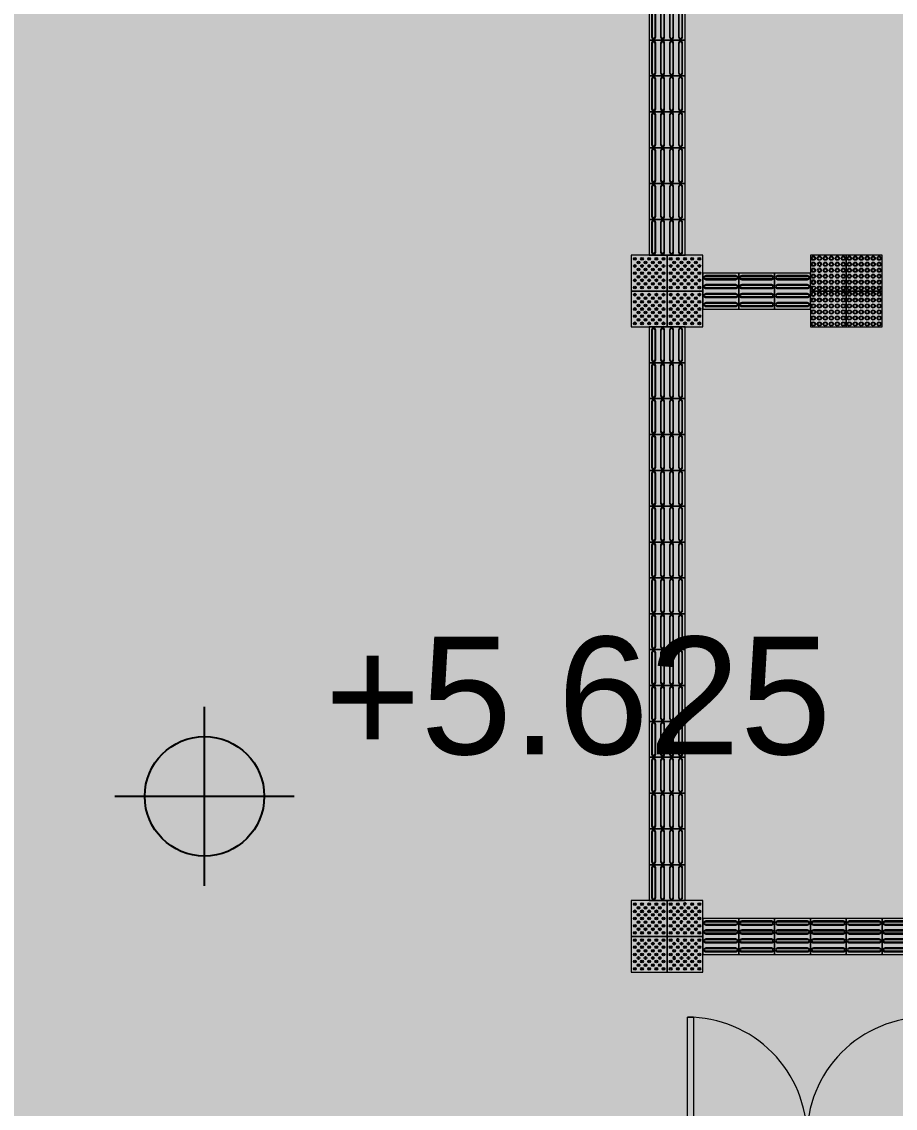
# Model space of a CAD drawing. Header units: millimetres. Extents: x -57519 to 497916, y -349472 to 446842.
# Drawn here: x 384327 to 391640, y 31845 to 40936 of the extents above; entities that cross this region are included whole.
import ezdxf

# ---------------------------------------------------------------- set-up
doc = ezdxf.new("R2010")
doc.units = ezdxf.units.MM
for name, color, linetype, lineweight in [('A-ANNO-NOTE', 131, 'Continuous', 25), ('A-DETL-GENF', 92, 'Continuous', 5), ('A-DOOR', 31, 'Continuous', 5), ('A-DOOR-FRAM', 31, 'Continuous', 5), ('A-GENM', 13, 'Continuous', 5)]:
    doc.layers.add(name, color=color, linetype=linetype, lineweight=lineweight)
doc.styles.add('Arial_2', font='arial.ttf', dxfattribs={"height": 983.532934})

# ---------------------------------------------------------------- blocks, each defined once
blk = doc.blocks.new('DLN-Double Door__X03_ - _M17_2000 x 2450 _WH_-16954926-G_F SINGLE OCCUPANCY DIAGRAM')
at = {"layer": 'A-DOOR', "color": 191}
for p, q in [((-950, -150), (-1000, -150)), ((-1000, -150), (-1000, -1150)), ((-950, -1150), (-950, -150)), ((950, -150), (1000, -150)), ((950, -1150), (950, -150)), ((1000, -150), (1000, -1150)), ((-1000, -1150), (-950, -1150)), ((1000, -1150), (950, -1150))]:
    blk.add_line(p, q, dxfattribs=at)
for centre, start, end in [((-1000, -150), 270, 0.5), ((1000, -150), 179.5, 270)]:
    blk.add_arc(centre, 1000, start, end, dxfattribs=at)
at = {"layer": 'A-DOOR-FRAM', "color": 191}
for p, q in [((-1010, 180), (-1040, 180)), ((-1040, 180), (-1040, 150)), ((-1025, 150), (-1025, -150)), ((-1010, 150), (-1010, 180)), ((-975, -100), (-975, 150)), ((975, 150), (975, -100)), ((1040, 180), (1010, 180)), ((1010, 180), (1010, 150)), ((1025, -150), (1025, 150)), ((1040, 150), (1040, 180)), ((-1025, -150), (-1040, -150)), ((-1040, -150), (-1040, -180)), ((-1040, -180), (-1010, -180)), ((-1010, -150), (-1025, -150)), ((-1025, -150), (-1000, -150)), ((-1010, -180), (-1010, -150)), ((-1000, -150), (-1000, -100)), ((-1000, -100), (-975, -100)), ((975, -100), (1000, -100)), ((1000, -100), (1000, -150)), ((1000, -150), (1025, -150)), ((1025, -150), (1010, -150)), ((1010, -150), (1010, -180)), ((1010, -180), (1040, -180)), ((1040, -150), (1025, -150)), ((1040, -180), (1040, -150))]:
    blk.add_line(p, q, dxfattribs=at)
at = {"layer": 'A-DOOR-FRAM', "color": 201}
for p, q in [((-1040, 150), (-1025, 150)), ((-1025, 150), (-1010, 150)), ((-975, 150), (-1025, 150)), ((1025, 150), (975, 150)), ((1010, 150), (1025, 150)), ((1025, 150), (1040, 150))]:
    blk.add_line(p, q, dxfattribs=at)
blk = doc.blocks.new('DLN_Tactile - Positional Tiles-V802-G_F SINGLE OCCUPANCY DIAGRAM')
at = {"layer": 'A-GENM'}
for p, q in [((150, 150), (-150, 150)), ((-150, 150), (-150, -150)), ((150, -150), (150, 150)), ((-150, -150), (150, -150))]:
    blk.add_line(p, q, dxfattribs=at)
for centre, radius in [((-120, 120), 11.5), ((-120, 120), 6), ((-90, 90), 11.5), ((-90, 90), 6), ((-60, 120), 11.5), ((-60, 120), 6), ((-30, 90), 11.5), ((-30, 90), 6), ((0, 120), 11.5), ((0, 120), 6), ((30, 90), 11.5), ((30, 90), 6), ((60, 120), 11.5), ((60, 120), 6), ((90, 90), 11.5), ((90, 90), 6), ((120, 120), 11.5), ((120, 120), 6), ((-120, 60), 11.5), ((-120, 0), 11.5), ((-120, 60), 6), ((-120, 0), 6), ((-90, 30), 11.5), ((-90, 30), 6), ((-60, 60), 11.5), ((-60, 0), 11.5), ((-60, 60), 6), ((-60, 0), 6), ((-30, 30), 11.5), ((-30, 30), 6), ((0, 60), 11.5), ((0, 0), 11.5), ((0, 60), 6), ((0, 0), 6), ((30, 30), 11.5), ((30, 30), 6), ((60, 60), 11.5), ((60, 0), 11.5), ((60, 60), 6), ((60, 0), 6), ((90, 30), 11.5), ((90, 30), 6), ((120, 60), 11.5), ((120, 0), 11.5), ((120, 60), 6), ((120, 0), 6), ((-120, -60), 11.5), ((-120, -60), 6), ((-90, -30), 11.5), ((-90, -90), 11.5), ((-90, -30), 6), ((-90, -90), 6), ((-60, -60), 11.5), ((-60, -60), 6), ((-30, -30), 11.5), ((-30, -90), 11.5), ((-30, -30), 6), ((-30, -90), 6), ((0, -60), 11.5), ((0, -60), 6), ((30, -30), 11.5), ((30, -90), 11.5), ((30, -30), 6), ((30, -90), 6), ((60, -60), 11.5), ((60, -60), 6), ((90, -30), 11.5), ((90, -90), 11.5), ((90, -30), 6), ((90, -90), 6), ((120, -60), 11.5), ((120, -60), 6), ((-120, -120), 11.5), ((-120, -120), 6), ((-60, -120), 11.5), ((-60, -120), 6), ((0, -120), 11.5), ((0, -120), 6), ((60, -120), 11.5), ((60, -120), 6), ((120, -120), 11.5), ((120, -120), 6)]:
    blk.add_circle(centre, radius, dxfattribs=at)
blk = doc.blocks.new('DLN_Tactile - Hazard warning Tiles-3867762-G_F SINGLE OCCUPANCY DIAGRAM')
at = {"layer": 'A-GENM'}
for p, q in [((150, 150), (-150, 150)), ((-150, 150), (-150, -150)), ((150, -150), (150, 150)), ((-150, -150), (150, -150))]:
    blk.add_line(p, q, dxfattribs=at)
for centre, radius in [((-125, 125), 17.5), ((-125, 75), 17.5), ((-125, 125), 12.5), ((-75, 125), 17.5), ((-75, 75), 17.5), ((-75, 125), 12.5), ((-25, 125), 17.5), ((-25, 75), 17.5), ((-25, 125), 12.5), ((25, 125), 17.5), ((25, 75), 17.5), ((25, 125), 12.5), ((75, 125), 17.5), ((75, 75), 17.5), ((75, 125), 12.5), ((125, 125), 17.5), ((125, 75), 17.5), ((125, 125), 12.5), ((-125, 25), 17.5), ((-125, 75), 12.5), ((-125, 25), 12.5), ((-75, 25), 17.5), ((-75, 75), 12.5), ((-75, 25), 12.5), ((-25, 25), 17.5), ((-25, 75), 12.5), ((-25, 25), 12.5), ((25, 25), 17.5), ((25, 75), 12.5), ((25, 25), 12.5), ((75, 25), 17.5), ((75, 75), 12.5), ((75, 25), 12.5), ((125, 25), 17.5), ((125, 75), 12.5), ((125, 25), 12.5), ((-125, -25), 17.5), ((-125, -75), 17.5), ((-125, -25), 12.5), ((-125, -75), 12.5), ((-75, -25), 17.5), ((-75, -75), 17.5), ((-75, -25), 12.5), ((-75, -75), 12.5), ((-25, -25), 17.5), ((-25, -75), 17.5), ((-25, -25), 12.5), ((-25, -75), 12.5), ((25, -25), 17.5), ((25, -75), 17.5), ((25, -25), 12.5), ((25, -75), 12.5), ((75, -25), 17.5), ((75, -75), 17.5), ((75, -25), 12.5), ((75, -75), 12.5), ((125, -25), 17.5), ((125, -75), 17.5), ((125, -25), 12.5), ((125, -75), 12.5), ((-125, -125), 17.5), ((-125, -125), 12.5), ((-75, -125), 17.5), ((-75, -125), 12.5), ((-25, -125), 17.5), ((-25, -125), 12.5), ((25, -125), 17.5), ((25, -125), 12.5), ((75, -125), 17.5), ((75, -125), 12.5), ((125, -125), 17.5), ((125, -125), 12.5)]:
    blk.add_circle(centre, radius, dxfattribs=at)
blk = doc.blocks.new('DLN_Tactile - Hazard warning Tiles-V804-G_F SINGLE OCCUPANCY DIAGRAM')
at = {"layer": 'A-GENM'}
for p, q in [((150, 150), (-150, 150)), ((-150, 150), (-150, -150)), ((150, -150), (150, 150)), ((-150, -150), (150, -150))]:
    blk.add_line(p, q, dxfattribs=at)
for centre, radius in [((-125, 125), 17.5), ((-125, 75), 17.5), ((-125, 125), 12.5), ((-75, 125), 17.5), ((-25, 125), 17.5), ((-25, 75), 17.5), ((-25, 125), 12.5), ((25, 125), 17.5), ((25, 75), 17.5), ((25, 125), 12.5), ((75, 125), 17.5), ((75, 75), 17.5), ((75, 125), 12.5), ((125, 125), 17.5), ((125, 75), 17.5), ((125, 125), 12.5), ((-125, 25), 17.5), ((-125, 75), 12.5), ((-125, 25), 12.5), ((-75, 25), 12.5), ((-25, 25), 17.5), ((-25, 75), 12.5), ((-25, 25), 12.5), ((25, 25), 17.5), ((25, 75), 12.5), ((25, 25), 12.5), ((75, 25), 17.5), ((75, 75), 12.5), ((75, 25), 12.5), ((125, 25), 17.5), ((125, 75), 12.5), ((125, 25), 12.5), ((-125, -25), 17.5), ((-125, -25), 12.5), ((-125, -75), 12.5), ((-75, -25), 17.5), ((-75, -75), 17.5), ((-75, -25), 12.5), ((-75, -75), 12.5), ((-25, -25), 17.5), ((-25, -75), 17.5), ((-25, -25), 12.5), ((-25, -75), 12.5), ((25, -25), 17.5), ((25, -75), 17.5), ((25, -25), 12.5), ((25, -75), 12.5), ((75, -25), 17.5), ((75, -75), 17.5), ((75, -25), 12.5), ((75, -75), 12.5), ((125, -25), 17.5), ((125, -75), 17.5), ((125, -25), 12.5), ((125, -75), 12.5), ((-125, -125), 17.5), ((-75, -125), 17.5), ((-75, -125), 12.5), ((-25, -125), 17.5), ((-25, -125), 12.5), ((25, -125), 17.5), ((25, -125), 12.5), ((75, -125), 17.5), ((75, -125), 12.5), ((125, -125), 17.5), ((125, -125), 12.5)]:
    blk.add_circle(centre, radius, dxfattribs=at)
for centre, radius, start, end in [((-75, 75), 17.5, 360, 240), ((-75, 125), 12.5, 18.57096, 336.27638), ((-75, 25), 17.5, 121.71719, 360), ((-75, 75), 12.5, 360, 240), ((-75, 25), 17.5, 360, 119.62703), ((-75, 75), 17.5, 262.10395, 360), ((-75, 75), 12.5, 259.38487, 360), ((-125, -75), 17.5, 1.86512, 357.61739), ((-125, -125), 12.5, 34.27731, 360)]:
    blk.add_arc(centre, radius, start, end, dxfattribs=at)
blk = doc.blocks.new('DLN_Tactile - Hazard warning Tiles-V805-G_F SINGLE OCCUPANCY DIAGRAM')
at = {"layer": 'A-GENM'}
for p, q in [((150, 150), (-150, 150)), ((-150, 150), (-150, -150)), ((150, -150), (150, 150)), ((-150, -150), (150, -150))]:
    blk.add_line(p, q, dxfattribs=at)
for centre, radius in [((-125, 75), 17.5), ((-75, 125), 17.5), ((-75, 75), 17.5), ((-75, 125), 12.5), ((-25, 125), 17.5), ((-25, 75), 17.5), ((-25, 125), 12.5), ((25, 125), 17.5), ((25, 75), 17.5), ((25, 125), 12.5), ((75, 125), 17.5), ((75, 75), 17.5), ((75, 125), 12.5), ((125, 125), 17.5), ((125, 75), 17.5), ((125, 125), 12.5), ((-125, 25), 17.5), ((-125, 75), 12.5), ((-125, 25), 12.5), ((-75, 25), 17.5), ((-75, 75), 12.5), ((-75, 25), 12.5), ((-25, 25), 17.5), ((-25, 75), 12.5), ((-25, 25), 12.5), ((25, 25), 17.5), ((25, 75), 12.5), ((25, 25), 12.5), ((75, 25), 17.5), ((75, 75), 12.5), ((75, 25), 12.5), ((125, 25), 17.5), ((125, 75), 12.5), ((125, 25), 12.5), ((-125, -25), 17.5), ((-125, -75), 17.5), ((-125, -25), 12.5), ((-125, -75), 12.5), ((-75, -25), 17.5), ((-75, -75), 17.5), ((-75, -25), 12.5), ((-75, -75), 12.5), ((-25, -25), 17.5), ((-25, -75), 17.5), ((-25, -25), 12.5), ((-25, -75), 12.5), ((25, -25), 17.5), ((25, -75), 17.5), ((25, -25), 12.5), ((25, -75), 12.5), ((75, -25), 17.5), ((75, -75), 17.5), ((75, -25), 12.5), ((75, -75), 12.5), ((125, -25), 17.5), ((125, -75), 17.5), ((125, -25), 12.5), ((125, -75), 12.5), ((-125, -125), 17.5), ((-125, -125), 12.5), ((-75, -125), 17.5), ((-75, -125), 12.5), ((-25, -125), 17.5), ((-25, -125), 12.5), ((25, -125), 17.5), ((25, -125), 12.5), ((75, -125), 17.5), ((75, -125), 12.5), ((125, -125), 17.5), ((125, -125), 12.5)]:
    blk.add_circle(centre, radius, dxfattribs=at)
for radius, start, end in [(17.5, 360, 240), (12.5, 120, 237.55157), (17.5, 247.77238, 360), (12.5, 240, 360), (12.5, 360, 94.46832)]:
    blk.add_arc((-125, 125), radius, start, end, dxfattribs=at)
blk = doc.blocks.new('DLN_Tactile - Positional Tiles-V806-G_F SINGLE OCCUPANCY DIAGRAM')
at = {"layer": 'A-GENM'}
for p, q in [((150, 150), (-150, 150)), ((-150, 150), (-150, -150)), ((150, -150), (150, 150)), ((-150, -150), (150, -150))]:
    blk.add_line(p, q, dxfattribs=at)
for centre, radius in [((-120, 120), 11.5), ((-120, 120), 6), ((-90, 90), 11.5), ((-90, 90), 6), ((-60, 120), 11.5), ((-60, 120), 6), ((-30, 90), 11.5), ((-30, 90), 6), ((0, 120), 6), ((30, 90), 11.5), ((30, 90), 6), ((60, 120), 11.5), ((60, 120), 6), ((90, 90), 11.5), ((90, 90), 6), ((120, 120), 11.5), ((120, 120), 6), ((-120, 60), 11.5), ((-120, 0), 11.5), ((-120, 60), 6), ((-120, 0), 6), ((-90, 30), 11.5), ((-90, 30), 6), ((-60, 60), 11.5), ((-60, 0), 11.5), ((-60, 60), 6), ((-60, 0), 6), ((-30, 30), 11.5), ((0, 60), 11.5), ((0, 0), 11.5), ((0, 60), 6), ((0, 0), 6), ((30, 30), 11.5), ((30, 30), 6), ((60, 60), 11.5), ((60, 0), 11.5), ((60, 60), 6), ((60, 0), 6), ((90, 30), 11.5), ((90, 30), 6), ((120, 60), 11.5), ((120, 0), 11.5), ((120, 60), 6), ((120, 0), 6), ((-120, -60), 11.5), ((-120, -60), 6), ((-90, -30), 11.5), ((-90, -90), 11.5), ((-90, -30), 6), ((-90, -90), 6), ((-60, -60), 11.5), ((-60, -60), 6), ((-30, -90), 11.5), ((-30, -30), 6), ((-30, -90), 6), ((0, -60), 11.5), ((0, -60), 6), ((30, -30), 11.5), ((30, -90), 11.5), ((30, -30), 6), ((30, -90), 6), ((60, -60), 11.5), ((60, -60), 6), ((90, -30), 11.5), ((90, -90), 11.5), ((90, -30), 6), ((90, -90), 6), ((120, -60), 11.5), ((120, -60), 6), ((-120, -120), 11.5), ((-120, -120), 6), ((-60, -120), 11.5), ((0, -120), 11.5), ((0, -120), 6), ((60, -120), 11.5), ((60, -120), 6), ((120, -120), 11.5), ((120, -120), 6)]:
    blk.add_circle(centre, radius, dxfattribs=at)
for centre, radius, start, end in [((0, 120), 11.5, 360, 278.25161), ((-30, 30), 6, 38.04903, 360), ((-30, -30), 11.5, 360, 304.10678), ((-60, -120), 6, 87.60478, 360)]:
    blk.add_arc(centre, radius, start, end, dxfattribs=at)
blk = doc.blocks.new('DLN_Tactile - Positional Tiles-V807-G_F SINGLE OCCUPANCY DIAGRAM')
at = {"layer": 'A-GENM'}
for p, q in [((150, 150), (-150, 150)), ((-150, 150), (-150, -150)), ((150, -150), (150, 150)), ((-150, -150), (150, -150))]:
    blk.add_line(p, q, dxfattribs=at)
for centre, radius in [((-120, 120), 11.5), ((-120, 120), 6), ((-90, 90), 11.5), ((-90, 90), 6), ((-60, 120), 6), ((-30, 90), 11.5), ((-30, 90), 6), ((0, 120), 11.5), ((0, 120), 6), ((30, 90), 11.5), ((30, 90), 6), ((60, 120), 11.5), ((60, 120), 6), ((90, 90), 11.5), ((90, 90), 6), ((120, 120), 11.5), ((120, 120), 6), ((-120, 60), 11.5), ((-120, 0), 11.5), ((-120, 60), 6), ((-120, 0), 6), ((-90, 30), 11.5), ((-60, 60), 11.5), ((-60, 0), 11.5), ((-60, 60), 6), ((-60, 0), 6), ((-30, 30), 11.5), ((-30, 30), 6), ((0, 60), 11.5), ((0, 0), 11.5), ((0, 60), 6), ((0, 0), 6), ((30, 30), 11.5), ((30, 30), 6), ((60, 60), 11.5), ((60, 0), 11.5), ((60, 60), 6), ((60, 0), 6), ((90, 30), 11.5), ((90, 30), 6), ((120, 60), 11.5), ((120, 0), 11.5), ((120, 60), 6), ((120, 0), 6), ((-120, -60), 11.5), ((-120, -60), 6), ((-90, -90), 11.5), ((-90, -30), 6), ((-90, -90), 6), ((-60, -60), 11.5), ((-60, -60), 6), ((-30, -30), 11.5), ((-30, -90), 11.5), ((-30, -30), 6), ((-30, -90), 6), ((0, -60), 11.5), ((0, -60), 6), ((30, -30), 11.5), ((30, -90), 11.5), ((30, -30), 6), ((30, -90), 6), ((60, -60), 11.5), ((60, -60), 6), ((90, -30), 11.5), ((90, -90), 11.5), ((90, -30), 6), ((90, -90), 6), ((120, -60), 11.5), ((120, -60), 6), ((-120, -120), 11.5), ((-60, -120), 11.5), ((-60, -120), 6), ((0, -120), 11.5), ((0, -120), 6), ((60, -120), 11.5), ((60, -120), 6), ((120, -120), 11.5), ((120, -120), 6)]:
    blk.add_circle(centre, radius, dxfattribs=at)
for centre, radius, start, end in [((-60, 120), 11.5, 360, 329.96195), ((-90, 30), 6, 137.16053, 360), ((-90, -30), 11.5, 360, 355.81713), ((-120, -120), 6, 360, 186.71628)]:
    blk.add_arc(centre, radius, start, end, dxfattribs=at)
blk = doc.blocks.new('DLN_Tactile - Directional Tiles-3867766-G_F SINGLE OCCUPANCY DIAGRAM')
at = {"layer": 'A-GENM'}
for p, q in [((150, 150), (-150, 150)), ((-150, 150), (-150, -150)), ((-129.5, 125.5), (-129.5, -125.5)), ((-123.5, -125.5), (-123.5, 125.5)), ((-101.5, 125.5), (-101.5, -125.5)), ((-95.5, -125.5), (-95.5, 125.5)), ((-54.5, 125.5), (-54.5, -125.5)), ((-48.5, -125.5), (-48.5, 125.5)), ((-26.5, 125.5), (-26.5, -125.5)), ((-20.5, -125.5), (-20.5, 125.5)), ((20.5, 125.5), (20.5, -125.5)), ((26.5, -125.5), (26.5, 125.5)), ((48.5, 125.5), (48.5, -125.5)), ((54.5, -125.5), (54.5, 125.5)), ((95.5, 125.5), (95.5, -125.5)), ((101.5, -125.5), (101.5, 125.5)), ((123.5, 125.5), (123.5, -125.5)), ((129.5, -125.5), (129.5, 125.5)), ((150, -150), (150, 150)), ((-150, -150), (150, -150))]:
    blk.add_line(p, q, dxfattribs=at)
for centre, radius, start, end in [((-112.5, 125.5), 17, 360, 180), ((-112.5, 125.5), 11, 360, 180), ((-37.5, 125.5), 17, 360, 180), ((-37.5, 125.5), 11, 360, 180), ((37.5, 125.5), 17, 360, 180), ((37.5, 125.5), 11, 360, 180), ((112.5, 125.5), 17, 360, 180), ((112.5, 125.5), 11, 360, 180), ((-112.5, -125.5), 17, 180, 360), ((-112.5, -125.5), 11, 180, 360), ((-37.5, -125.5), 17, 180, 360), ((-37.5, -125.5), 11, 180, 360), ((37.5, -125.5), 17, 180, 360), ((37.5, -125.5), 11, 180, 360), ((112.5, -125.5), 17, 180, 360), ((112.5, -125.5), 11, 180, 360)]:
    blk.add_arc(centre, radius, start, end, dxfattribs=at)
blk = doc.blocks.new('DLN_Tactile - Directional Tiles-V809-G_F SINGLE OCCUPANCY DIAGRAM')
at = {"layer": 'A-GENM'}
for p, q in [((150, 150), (-150, 150)), ((-150, 150), (-150, -150)), ((-129.5, 125.5), (-129.5, -125.5)), ((-123.5, -125.5), (-123.5, 125.5)), ((-101.5, 125.5), (-101.5, -125.5)), ((-95.5, -125.5), (-95.5, 125.5)), ((-54.5, 125.5), (-54.5, -125.5)), ((-48.5, -125.5), (-48.5, 125.5)), ((-26.5, 125.5), (-26.5, -125.5)), ((-20.5, -125.5), (-20.5, 125.5)), ((20.5, 125.5), (20.5, -125.5)), ((26.5, -125.5), (26.5, 125.5)), ((48.5, 125.5), (48.5, -125.5)), ((54.5, -125.5), (54.5, 125.5)), ((95.5, 125.5), (95.5, -125.5)), ((101.5, -125.5), (101.5, 125.5)), ((123.5, 125.5), (123.5, -125.5)), ((129.5, -125.5), (129.5, 125.5)), ((150, -150), (150, 144.6)), ((-150, -150), (150, -150))]:
    blk.add_line(p, q, dxfattribs=at)
for centre, radius, start, end in [((-112.5, 125.5), 17, 360, 180), ((-112.5, 125.5), 11, 360, 180), ((-37.5, 125.5), 17, 360, 180), ((-37.5, 125.5), 11, 360, 180), ((37.5, 125.5), 17, 360, 180), ((37.5, 125.5), 11, 360, 180), ((112.5, 125.5), 17, 360, 180), ((112.5, 125.5), 11, 360, 180), ((-112.5, -125.5), 17, 180, 360), ((-112.5, -125.5), 11, 180, 360), ((-37.5, -125.5), 17, 180, 360), ((-37.5, -125.5), 11, 180, 360), ((37.5, -125.5), 17, 180, 360), ((37.5, -125.5), 11, 180, 360), ((112.5, -125.5), 17, 180, 360), ((112.5, -125.5), 11, 180, 360)]:
    blk.add_arc(centre, radius, start, end, dxfattribs=at)
blk = doc.blocks.new('DLN_Slab Level Mark - SSL-2mm_Type 2-2670448-G_F SINGLE OCCUPANCY DIAGRAM')
at = {"layer": 'A-ANNO-NOTE'}
for p, q in [((0, 1.5), (0, -1.5)), ((-1.5, 0), (1.5, 0))]:
    blk.add_line(p, q, dxfattribs=at)
blk.add_circle((0, 0), 1, dxfattribs=at)

msp = doc.modelspace()

# ---------------------------------------------------------------- hatches: boundary and pattern name
at = {"layer": 'A-DETL-GENF', "transparency": 33554585}
h = msp.add_hatch(color=201, dxfattribs=at)
h.paths.add_polyline_path([(378712.3, -2142.5), (378712.3, 5707.5), (408249.8, 5707.5), (408249.8, 31607.5), (411824.8, 31607.5), (411824.8, 28857.5), (414124.8, 28857.5), (414124.8, 34332.5), (417674.8, 34332.5), (417674.8, 35647.5), (420699.8, 35647.5), (420699.8, 52157.5), (392454.3, 52157.5), (392454.3, 45782.5), (382199.8, 45782.5), (382199.8, 52157.5), (367049.8, 52157.5), (367049.8, 5707.5), (368349.8, 5707.5), (368349.8, 3222.2), (374112.3, -1265.4), (374112.3, -2142.5), (376972.2, -2142.5)], flags=0)
h.paths.add_polyline_path([(370849.8, 8157.5), (370849.8, 9357.5), (369649.8, 9357.5), (369649.8, 15624.2), (370889.8, 15624.2), (370889.8, 9397.5), (371149.8, 9397.5), (371149.8, 8157.5)], flags=0)
h.paths.add_polyline_path([(388124.8, 8157.5), (388124.8, 9397.5), (389899.8, 9397.5), (389899.8, 8157.5)], flags=0)
h.paths.add_polyline_path([(382791.7, 8157.5), (382352.3, 8157.5), (382352.3, 9397.5), (387324.8, 9397.5), (387324.8, 8157.5), (386671.4, 8157.5)], flags=0)
h.paths.add_polyline_path([(404599.8, 8157.5), (396937.3, 8157.5), (396937.3, 9397.5), (404599.8, 9397.5), (404599.8, 8571.4)], flags=0)
h.paths.add_polyline_path([(394430.7, 8157.5), (392899.8, 8157.5), (392899.8, 9397.5), (396137.3, 9397.5), (396137.3, 8157.5)], flags=0)
h.paths.add_polyline_path([(405799.8, 12397.5), (404559.8, 12397.5), (404559.8, 15624.2), (405799.8, 15624.2), (405799.8, 12969.9)], flags=0)
h.paths.add_polyline_path([(370889.8, 16424.2), (369649.8, 16424.2), (369649.8, 23040.8), (370889.8, 23040.8), (370889.8, 17368.3)], flags=0)
h.paths.add_polyline_path([(404559.8, 16424.2), (404559.8, 23040.8), (405799.8, 23040.8), (405799.8, 16424.2)], flags=0)
h.paths.add_polyline_path([(369649.8, 23840.8), (369649.8, 30107.5), (370849.8, 30107.5), (370849.8, 31307.5), (371149.8, 31307.5), (371149.8, 30107.5), (370889.8, 30107.5), (370889.8, 23840.8)], flags=0)
h.paths.add_polyline_path([(404559.8, 23840.8), (404559.8, 27067.5), (405799.8, 27067.5), (405799.8, 23840.8)], flags=0)
h.paths.add_polyline_path([(388124.8, 30067.5), (388124.8, 31307.5), (389399.8, 31307.5), (389399.8, 30067.5)], flags=0)
h.paths.add_polyline_path([(373449.8, 30067.5), (373449.8, 31307.5), (378512.3, 31307.5), (378512.3, 30067.5), (375032.4, 30067.5)], flags=0)
h.paths.add_polyline_path([(386671.4, 30067.5), (382349.8, 30067.5), (382349.8, 31307.5), (387324.8, 31307.5), (387324.8, 30067.5)], flags=0)
h.paths.add_polyline_path([(394430.7, 30067.5), (392399.8, 30067.5), (392399.8, 31307.5), (396137.3, 31307.5), (396137.3, 30067.5)], flags=0)
h.paths.add_polyline_path([(402190, 30067.5), (396937.3, 30067.5), (396937.3, 31307.5), (404599.8, 31307.5), (404599.8, 30067.5), (404129.8, 30067.5)], flags=0)
h.paths.add_polyline_path([(407299.8, 35797.5), (407299.8, 36247.5), (408249.8, 36247.5), (408249.8, 35797.5), (408009.5, 35797.5)], flags=0)
h.paths.add_polyline_path([(412649.8, 35797.5), (412649.8, 37247.5), (415649.8, 37247.5), (415649.8, 35797.5), (413829, 35797.5)], flags=0)
h.paths.add_polyline_path([(412649.8, 37397.5), (412649.8, 37897.5), (418299.8, 37897.5), (418299.8, 37397.5), (412859.1, 37397.5)], flags=0)
h.paths.add_polyline_path([(408979.4, 37847.5), (408399.8, 37847.5), (408399.8, 38327.5), (410749.8, 38327.5), (410749.8, 37847.5), (409949.3, 37847.5)], flags=0)
h.paths.add_polyline_path([(381599.8, 37907.5), (381599.8, 39557.5), (382049.8, 39557.5), (382049.8, 37907.5), (381821.8, 37907.5)], flags=0)
h.paths.add_polyline_path([(406069.7, 38657.5), (404849.8, 38657.5), (404849.8, 49957.5), (408249.8, 49957.5), (408249.8, 38657.5), (408009.5, 38657.5)], flags=0)
h.paths.add_polyline_path([(370182.8, 40207.5), (369149.8, 40207.5), (369149.8, 40707.5), (370699.8, 40707.5), (370699.8, 40207.5)], flags=0)
h.paths.add_polyline_path([(381599.8, 40257.5), (381599.8, 42757.5), (382049.8, 42757.5), (382049.8, 40257.5), (381821.8, 40257.5)], flags=0)
h.paths.add_polyline_path([(414798.9, 42697.5), (410674.8, 42697.5), (410674.8, 43197.5), (418349.8, 43197.5), (418349.8, 42697.5), (415768.8, 42697.5)], flags=0)
h.paths.add_polyline_path([(377289.8, 42907.5), (375749.8, 42907.5), (375749.8, 43407.5), (377289.8, 43407.5), (377289.8, 43209.2)], flags=0)
h.paths.add_polyline_path([(382049.8, 46907.5), (379399.8, 46907.5), (379399.8, 52007.5), (382049.8, 52007.5), (382049.8, 47057.9)], flags=0)
h.paths.add_polyline_path([(410919.2, 47837.5), (410674.8, 47837.5), (410674.8, 48337.5), (418349.8, 48337.5), (418349.8, 47837.5), (411404.2, 47837.5)], flags=0)
h.paths.add_polyline_path([(408399.8, 50107.5), (408399.8, 52007.5), (408849.8, 52007.5), (408849.8, 50107.5)], flags=0)

# ---------------------------------------------------------------- block references
at = {"layer": 'A-ANNO-NOTE', "xscale": 500, "yscale": 500, "zscale": 500, "rotation": 89.99999999999993}
msp.add_blockref('DLN_Slab Level Mark - SSL-2mm_Type 2-2670448-G_F SINGLE OCCUPANCY DIAGRAM', (385857.4, 34455.3), dxfattribs=at)
at = {"layer": 'A-DOOR', "color": 201, "rotation": 180}
msp.add_blockref('DLN-Double Door__X03_ - _M17_2000 x 2450 _WH_-16954926-G_F SINGLE OCCUPANCY DIAGRAM', (390899.8, 31457.5), dxfattribs=at)
at = {"layer": 'A-GENM'}
for name, p in [('DLN_Tactile - Directional Tiles-3867766-G_F SINGLE OCCUPANCY DIAGRAM', (389729.8, 40932.5)), ('DLN_Tactile - Directional Tiles-3867766-G_F SINGLE OCCUPANCY DIAGRAM', (389729.8, 40632.5)), ('DLN_Tactile - Directional Tiles-3867766-G_F SINGLE OCCUPANCY DIAGRAM', (389729.8, 40332.5)), ('DLN_Tactile - Directional Tiles-3867766-G_F SINGLE OCCUPANCY DIAGRAM', (389729.8, 40032.5)), ('DLN_Tactile - Directional Tiles-3867766-G_F SINGLE OCCUPANCY DIAGRAM', (389729.8, 39732.5)), ('DLN_Tactile - Directional Tiles-3867766-G_F SINGLE OCCUPANCY DIAGRAM', (389729.8, 39432.5)), ('DLN_Tactile - Directional Tiles-3867766-G_F SINGLE OCCUPANCY DIAGRAM', (389729.8, 39132.5)), ('DLN_Tactile - Positional Tiles-V802-G_F SINGLE OCCUPANCY DIAGRAM', (389579.8, 38832.5)), ('DLN_Tactile - Positional Tiles-V802-G_F SINGLE OCCUPANCY DIAGRAM', (389879.8, 38832.5)), ('DLN_Tactile - Hazard warning Tiles-V804-G_F SINGLE OCCUPANCY DIAGRAM', (391079.8, 38832.5)), ('DLN_Tactile - Hazard warning Tiles-3867762-G_F SINGLE OCCUPANCY DIAGRAM', (391379.8, 38832.5)), ('DLN_Tactile - Positional Tiles-V802-G_F SINGLE OCCUPANCY DIAGRAM', (389579.8, 38532.5)), ('DLN_Tactile - Positional Tiles-V802-G_F SINGLE OCCUPANCY DIAGRAM', (389879.8, 38532.5)), ('DLN_Tactile - Hazard warning Tiles-V805-G_F SINGLE OCCUPANCY DIAGRAM', (391079.8, 38532.5)), ('DLN_Tactile - Hazard warning Tiles-3867762-G_F SINGLE OCCUPANCY DIAGRAM', (391379.8, 38532.5)), ('DLN_Tactile - Directional Tiles-3867766-G_F SINGLE OCCUPANCY DIAGRAM', (389729.8, 38232.5)), ('DLN_Tactile - Directional Tiles-3867766-G_F SINGLE OCCUPANCY DIAGRAM', (389729.8, 37932.5)), ('DLN_Tactile - Directional Tiles-3867766-G_F SINGLE OCCUPANCY DIAGRAM', (389729.8, 37632.5)), ('DLN_Tactile - Directional Tiles-3867766-G_F SINGLE OCCUPANCY DIAGRAM', (389729.8, 37332.5)), ('DLN_Tactile - Directional Tiles-3867766-G_F SINGLE OCCUPANCY DIAGRAM', (389729.8, 37032.5)), ('DLN_Tactile - Directional Tiles-3867766-G_F SINGLE OCCUPANCY DIAGRAM', (389729.8, 36732.5)), ('DLN_Tactile - Directional Tiles-3867766-G_F SINGLE OCCUPANCY DIAGRAM', (389729.8, 36432.5)), ('DLN_Tactile - Directional Tiles-3867766-G_F SINGLE OCCUPANCY DIAGRAM', (389729.8, 36132.5)), ('DLN_Tactile - Directional Tiles-3867766-G_F SINGLE OCCUPANCY DIAGRAM', (389729.8, 35832.5)), ('DLN_Tactile - Directional Tiles-3867766-G_F SINGLE OCCUPANCY DIAGRAM', (389729.8, 35532.5)), ('DLN_Tactile - Directional Tiles-3867766-G_F SINGLE OCCUPANCY DIAGRAM', (389729.8, 35232.5)), ('DLN_Tactile - Directional Tiles-3867766-G_F SINGLE OCCUPANCY DIAGRAM', (389729.8, 34932.5)), ('DLN_Tactile - Directional Tiles-3867766-G_F SINGLE OCCUPANCY DIAGRAM', (389729.8, 34632.5)), ('DLN_Tactile - Directional Tiles-3867766-G_F SINGLE OCCUPANCY DIAGRAM', (389729.8, 34332.5)), ('DLN_Tactile - Directional Tiles-3867766-G_F SINGLE OCCUPANCY DIAGRAM', (389729.8, 34032.5)), ('DLN_Tactile - Directional Tiles-3867766-G_F SINGLE OCCUPANCY DIAGRAM', (389729.8, 33732.5)), ('DLN_Tactile - Positional Tiles-V802-G_F SINGLE OCCUPANCY DIAGRAM', (389579.8, 33432.5)), ('DLN_Tactile - Positional Tiles-V806-G_F SINGLE OCCUPANCY DIAGRAM', (389879.8, 33432.5)), ('DLN_Tactile - Positional Tiles-V802-G_F SINGLE OCCUPANCY DIAGRAM', (389579.8, 33132.5)), ('DLN_Tactile - Positional Tiles-V807-G_F SINGLE OCCUPANCY DIAGRAM', (389879.8, 33132.5))]:
    msp.add_blockref(name, p, dxfattribs=at)
at = {"layer": 'A-GENM', "rotation": 270}
for name, p in [('DLN_Tactile - Directional Tiles-3867766-G_F SINGLE OCCUPANCY DIAGRAM', (390179.8, 38682.5)), ('DLN_Tactile - Directional Tiles-3867766-G_F SINGLE OCCUPANCY DIAGRAM', (390479.8, 38682.5)), ('DLN_Tactile - Directional Tiles-V809-G_F SINGLE OCCUPANCY DIAGRAM', (390779.8, 38682.5)), ('DLN_Tactile - Directional Tiles-3867766-G_F SINGLE OCCUPANCY DIAGRAM', (390179.8, 33282.5)), ('DLN_Tactile - Directional Tiles-3867766-G_F SINGLE OCCUPANCY DIAGRAM', (390479.8, 33282.5)), ('DLN_Tactile - Directional Tiles-3867766-G_F SINGLE OCCUPANCY DIAGRAM', (390779.8, 33282.5)), ('DLN_Tactile - Directional Tiles-3867766-G_F SINGLE OCCUPANCY DIAGRAM', (391079.8, 33282.5)), ('DLN_Tactile - Directional Tiles-3867766-G_F SINGLE OCCUPANCY DIAGRAM', (391379.8, 33282.5)), ('DLN_Tactile - Directional Tiles-3867766-G_F SINGLE OCCUPANCY DIAGRAM', (391679.8, 33282.5))]:
    msp.add_blockref(name, p, dxfattribs=at)

# ---------------------------------------------------------------- texts
at = {"layer": 'A-ANNO-NOTE', "lineweight": 5, "insert": (386864.4, 35790.5), "char_height": 983.53, "width": 5052, "attachment_point": 1, "line_spacing_factor": 0.938532, "style": 'Arial_2'}
msp.add_mtext('+5.625', dxfattribs=at)

doc.saveas('drawing.dxf')
